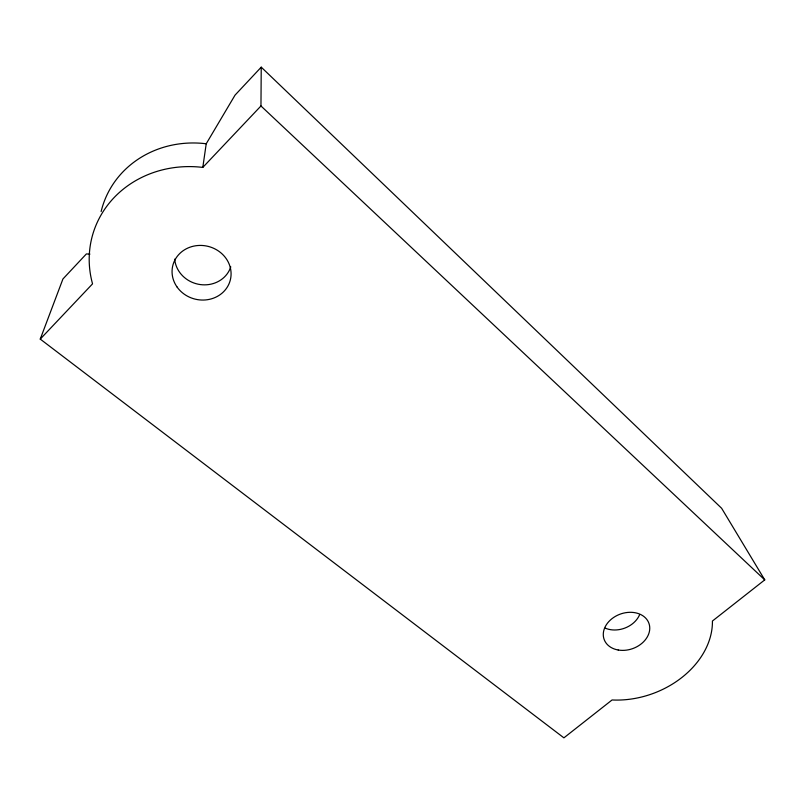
<?xml version="1.0" encoding="UTF-8"?>
<svg xmlns="http://www.w3.org/2000/svg" width="805" height="805" viewBox="0 0 805 805"><rect width="100%" height="100%" fill="white"/><g stroke="black" fill="none" stroke-linecap="round" stroke-linejoin="round"><path stroke-width="1.21" d="M40.25 339.096L92.545 283.853A105.274 96.459 15.3 0 1 202.8 167.41L260.961 105.968L261.233 67.157L721.632 508.277L764.75 579.882L712.425 621.027A83.891 64.491 -19.9 0 1 612.062 699.968L563.903 737.843L40.25 339.096L62.941 278.963L86.387 253.927L89.949 254.098M202.8 167.41L206.221 143.773L235.04 95.131L261.233 67.157M260.961 105.968L764.75 579.882M639.492 614.98A23.254 18.113 -19.9 0 1 605.239 628.131M230.783 266.847A28.839 26.555 15.2 0 1 200.274 284.568A28.839 26.555 15.2 0 1 174.695 259.119M101.128 211.544A99.649 92.132 17.9 0 1 206.221 143.773M618.19 650.007A23.798 18.334 -19.8 0 0 649.474 625.294A23.798 18.334 -19.8 0 0 611.901 618.733A23.798 18.334 -19.8 0 0 618.19 650.007M176.939 286.842A29.654 27.169 14 0 0 227.976 285.936A29.654 27.169 14 0 0 199.791 245.424A29.654 27.169 14 0 0 176.939 286.842"/></g></svg>
